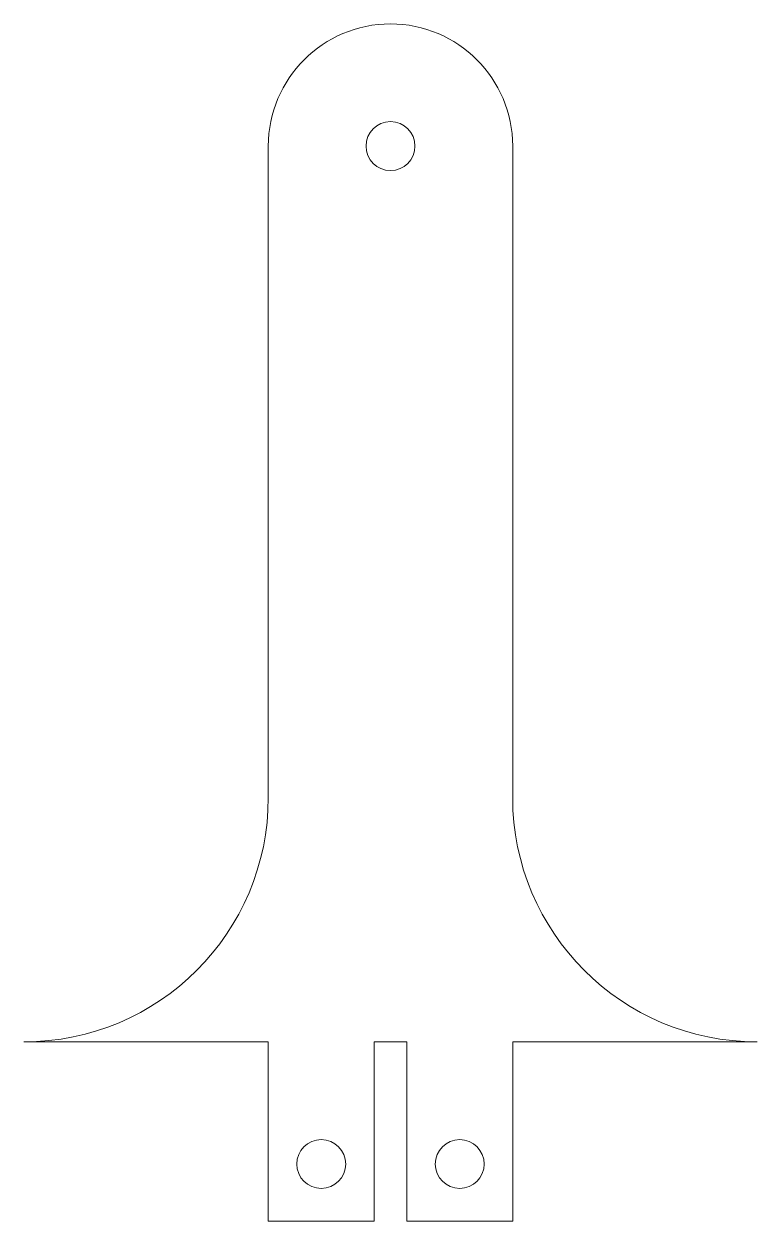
# Model space of a CAD drawing. Header units: millimetres. Extents: x 0 to 90, y 0 to 147.
import ezdxf

# ---------------------------------------------------------------- set-up
doc = ezdxf.new("R2010")
doc.units = ezdxf.units.MM
doc.header["$MEASUREMENT"] = 0
doc.layers.add('_레이어 2', color=7, linetype='Continuous', lineweight=0)

# ---------------------------------------------------------------- blocks, each defined once
blk = doc.blocks.new('Block_1')
at = {"layer": '_레이어 2', "color": 250, "lineweight": 18, "true_color": 0x231815}
for centre in [(45, 132.09), (36.5, 7.09), (53.5, 7.09)]:
    blk.add_circle(centre, 3, dxfattribs=at)
blk.add_open_spline([(60, 52.09), (60, 52.09), (60, 132.09), (60, 132.09), (60, 140.37), (53.28, 147.09), (45, 147.09), (36.72, 147.09), (30, 140.37), (30, 132.09), (30, 132.09), (30, 52.09), (30, 52.09), (30, 35.52), (16.57, 22.09), (0, 22.09), (0, 22.09), (30, 22.09), (30, 22.09), (30, 22.09), (30, 0.09), (30, 0.09), (30, 0.09), (43, 0.09), (43, 0.09), (43, 0.09), (43, 22.09), (43, 22.09), (43, 22.09), (47, 22.09), (47, 22.09), (47, 22.09), (47, 0.09), (47, 0.09), (47, 0.09), (60, 0.09), (60, 0.09), (60, 0.09), (60, 22.09), (60, 22.09), (60, 22.09), (90, 22.09), (90, 22.09), (73.43, 22.09), (60, 35.52), (60, 52.09), (60, 52.09), (60, 52.09), (60, 52.09)], degree=3, knots=[0, 0, 0, 0, 1, 1, 1, 2, 2, 2, 3, 3, 3, 4, 4, 4, 5, 5, 5, 6, 6, 6, 7, 7, 7, 8, 8, 8, 9, 9, 9, 10, 10, 10, 11, 11, 11, 12, 12, 12, 13, 13, 13, 14, 14, 14, 15, 15, 15, 16, 16, 16, 16], dxfattribs=at)
blk = doc.blocks.new('Block_0')
at = {"layer": '_레이어 2'}
blk.add_blockref('Block_1', (0, 0), dxfattribs=at)

msp = doc.modelspace()

# ---------------------------------------------------------------- block references
at = {"layer": '_레이어 2'}
msp.add_blockref('Block_0', (0, 0), dxfattribs=at)

doc.saveas('drawing.dxf')
